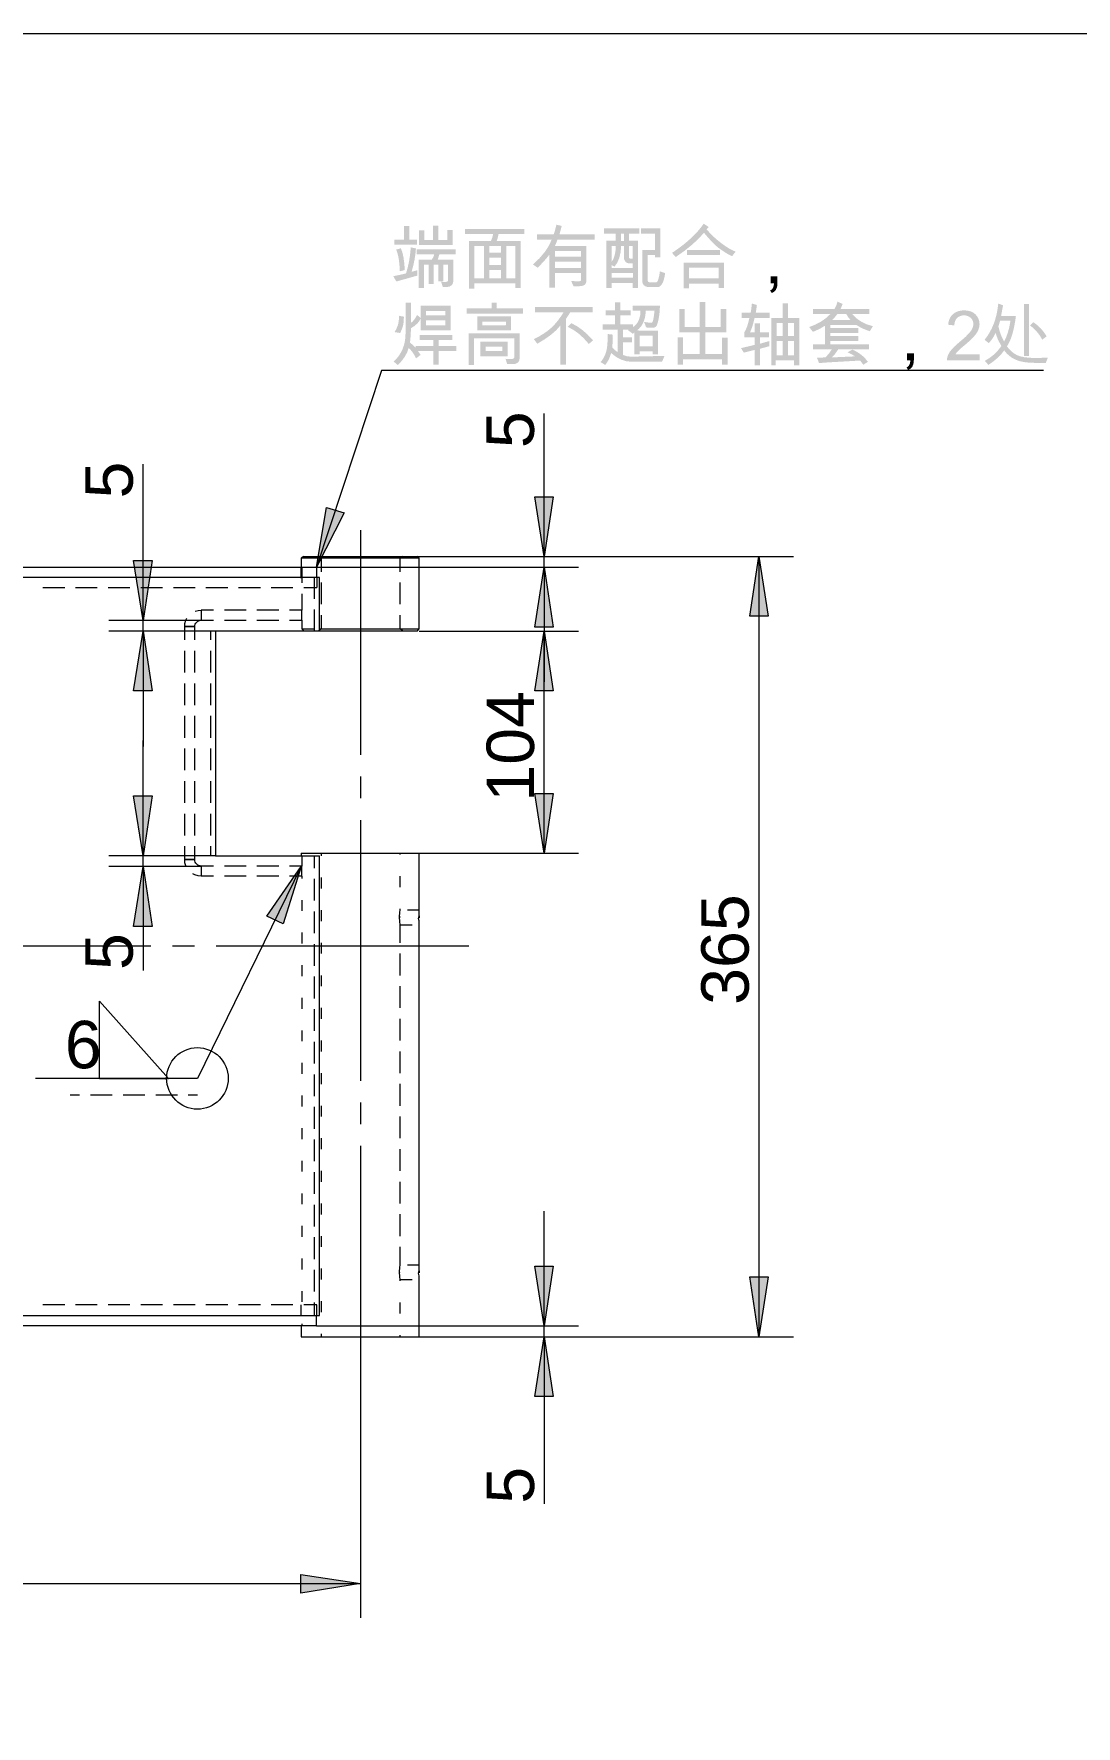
# Model space of a CAD drawing. Header units: millimetres. Extents: x 3 to 591, y 5 to 205.
# Drawn here: x 83.7 to 144.6, y 105.9 to 204.8 of the extents above; entities that cross this region are included whole.
import ezdxf

# ---------------------------------------------------------------- set-up
doc = ezdxf.new("R2010")
doc.units = ezdxf.units.MM

msp = doc.modelspace()

# ---------------------------------------------------------------- hatches: boundary and pattern name
at = {"true_color": 0x0000ff}
h = msp.add_hatch(color=5, dxfattribs=at)
h.paths.add_polyline_path([(108.18017, 192.474771), (106.216741, 192.474771), (106.216741, 193.340179), (106.523768, 193.340179), (106.523768, 192.771876), (107.040808, 192.771876), (107.040808, 193.607518), (107.347835, 193.607518), (107.347835, 192.771876), (107.870938, 192.771876), (107.870938, 193.352305), (108.18017, 193.352305)])
h.paths.add_polyline_path([(106.105947, 192.504536), (104.780274, 192.504536), (104.780274, 192.799436), (105.338655, 192.799436), (105.338655, 193.583816), (105.647887, 193.583816), (105.647887, 192.799436), (106.105947, 192.799436)])
h.paths.add_polyline_path([(106.123586, 190.689936), (104.897132, 190.344875), (104.718538, 190.654107), (104.960289, 190.702984), (105.164678, 190.747055), (105.331756, 190.786269), (105.461576, 190.820574), (105.556867, 191.147057), (105.635209, 191.508835), (105.696601, 191.905856), (105.741042, 192.338069), (106.042557, 192.280743), (106.009174, 191.941435), (105.955327, 191.599854), (105.881016, 191.255999), (105.786242, 190.90987), (105.808566, 190.915667), (105.872231, 190.93309), (105.977238, 190.962193), (106.123586, 191.003026)])
h.paths.add_polyline_path([(105.388264, 191.014601), (105.101081, 190.94129), (105.075751, 191.341791), (105.031973, 191.687566), (104.969694, 191.978668), (104.888863, 192.215148), (105.160613, 192.284601), (105.246103, 192.051437), (105.312472, 191.762049), (105.359825, 191.416437)])
h.paths.add_polyline_path([(108.365929, 191.931824), (107.405161, 191.931824), (107.37549, 191.817309), (107.350109, 191.727598), (107.328964, 191.662693), (107.312006, 191.622592), (108.229228, 191.622592), (108.229228, 190.434172), (108.221993, 190.33174), (108.200289, 190.244347), (108.164116, 190.17194), (108.113473, 190.114467), (107.982973, 190.04088), (107.823534, 190.020209), (107.611316, 190.030131), (107.510443, 190.333299), (107.590757, 190.324618), (107.649832, 190.318416), (107.687719, 190.314696), (107.704471, 190.313456), (107.802863, 190.319726), (107.869836, 190.338811), (107.907801, 190.382978), (107.920547, 190.463937), (107.920547, 191.327692), (107.64494, 191.327692), (107.64494, 190.36086), (107.351693, 190.36086), (107.351693, 191.327692), (107.068369, 191.327692), (107.068369, 190.200456), (106.775673, 190.200456), (106.775673, 191.327692), (106.503924, 191.327692), (106.503924, 189.956819), (106.196897, 189.956819), (106.196897, 191.622592), (106.967496, 191.622592), (107.055966, 191.772247), (107.108056, 191.931824), (106.089962, 191.931824), (106.089962, 192.228929), (108.365929, 192.228929)])
h = msp.add_hatch(color=5, dxfattribs=at)
h.paths.add_polyline_path([(112.366215, 193.124653), (110.870768, 193.124653), (110.842544, 192.989054), (110.814062, 192.874126), (110.785269, 192.779868), (110.756115, 192.706281), (112.156202, 192.706281), (112.156202, 189.960678), (111.847522, 189.960678), (111.847522, 190.232427), (109.454145, 190.232427), (109.454145, 189.927054), (109.144913, 189.927054), (109.144913, 192.706281), (110.415464, 192.706281), (110.495391, 192.890249), (110.553819, 193.124653), (108.897417, 193.124653), (108.897417, 193.421758), (112.366215, 193.421758)])
h.paths.add_polyline_path([(111.847522, 190.531186), (111.847522, 192.411381), (111.312843, 192.411381), (111.312843, 190.523469)])
h.paths.add_polyline_path([(111.003611, 192.028837), (111.003611, 192.411381), (110.322309, 192.411381), (110.322309, 192.028837)])
h.paths.add_polyline_path([(110.015282, 190.527327), (110.015282, 192.411381), (109.454145, 192.411381), (109.454145, 190.527327)])
h.paths.add_polyline_path([(111.003611, 191.315565), (111.003611, 191.733937), (110.322309, 191.733937), (110.322309, 191.315565)])
h.paths.add_polyline_path([(111.003611, 190.527327), (111.003611, 191.01846), (110.322309, 191.01846), (110.322309, 190.527327)])
h = msp.add_hatch(color=5, dxfattribs=at)
h.paths.add_polyline_path([(116.489422, 192.795578), (114.306609, 192.795578), (114.263313, 192.669393), (114.224409, 192.56455), (114.18995, 192.481101), (114.159986, 192.419098), (115.998289, 192.419098), (115.998289, 190.344875), (115.962942, 190.224693), (115.88088, 190.13872), (115.752103, 190.087061), (115.576609, 190.069818), (115.247534, 190.069818), (115.106974, 190.382909), (115.300933, 190.363341), (115.511015, 190.357002), (115.588831, 190.361558), (115.644478, 190.375261), (115.677904, 190.398162), (115.689057, 190.430313), (115.689057, 190.8327), (114.163845, 190.8327), (114.163845, 189.976663), (113.840281, 189.976663), (113.840281, 191.924107), (113.757392, 191.807206), (113.616212, 191.639197), (113.416741, 191.420029), (113.158979, 191.149649), (112.874001, 191.335409), (113.258982, 191.706032), (113.57053, 192.072935), (113.808595, 192.436117), (113.973124, 192.795578), (113.121497, 192.795578), (113.121497, 193.092683), (114.088879, 193.092683), (114.118533, 193.175891), (114.154543, 193.299044), (114.196857, 193.462195), (114.245425, 193.665396), (114.557964, 193.595942), (114.535321, 193.504286), (114.505391, 193.389788), (114.468124, 193.252553), (114.423467, 193.092683), (116.489422, 193.092683)])
h.paths.add_polyline_path([(115.689057, 191.793469), (115.689057, 192.121993), (114.163845, 192.121993), (114.163845, 191.793469)])
h.paths.add_polyline_path([(115.689057, 191.129805), (115.689057, 191.498017), (114.163845, 191.498017), (114.163845, 191.129805)])
h = msp.add_hatch(color=5, dxfattribs=at)
h.paths.add_polyline_path([(120.598848, 190.836559), (120.564234, 190.616822), (120.521609, 190.435481), (120.471027, 190.292484), (120.412538, 190.187778), (120.351465, 190.112856), (120.293131, 190.059276), (120.237587, 190.027091), (120.184886, 190.01635), (119.592329, 190.01635), (119.449168, 190.059776), (119.347038, 190.132243), (119.285836, 190.233857), (119.265459, 190.364719), (119.265459, 192.191446), (120.01456, 192.191446), (120.01456, 193.148356), (119.180571, 193.148356), (119.180571, 193.445461), (120.323241, 193.445461), (120.323241, 191.75764), (120.01456, 191.75764), (120.01456, 191.895995), (119.584612, 191.895995), (119.584612, 190.394484), (119.594233, 190.351886), (119.623128, 190.321586), (119.671351, 190.303482), (119.738952, 190.29747), (120.075745, 190.29747), (120.108972, 190.30747), (120.140435, 190.337468), (120.170129, 190.387465), (120.198046, 190.457461), (120.22418, 190.547455), (120.248525, 190.657448), (120.271074, 190.78744), (120.291821, 190.937431)])
h.paths.add_polyline_path([(119.095133, 193.148356), (118.493206, 193.148356), (118.493206, 192.729983), (119.021821, 192.729983), (119.021821, 189.968946), (118.701014, 189.968946), (118.701014, 190.263846), (117.47456, 190.263846), (117.47456, 189.968946), (117.167533, 189.968946), (117.167533, 192.729983), (117.718197, 192.729983), (117.718197, 193.148356), (117.02091, 193.148356), (117.02091, 193.445461), (119.095133, 193.445461)])
h.paths.add_polyline_path([(118.190038, 192.718408), (118.190038, 193.148356), (118.026878, 193.148356), (118.026878, 192.718408)])
h.paths.add_polyline_path([(118.701014, 191.67606), (118.701014, 192.422956), (118.481079, 192.422956), (118.481079, 191.737796), (118.502267, 191.708538), (118.545985, 191.688531), (118.612234, 191.677722)])
h.paths.add_polyline_path([(118.701014, 191.137522), (118.701014, 191.404862), (118.461235, 191.404862), (118.336868, 191.451164), (118.253427, 191.538807), (118.205816, 191.639266), (118.190038, 191.725669), (118.190038, 192.422956), (118.030736, 192.422956), (117.997655, 192.052841), (117.922354, 191.727116), (117.804781, 191.445729), (117.644886, 191.208629), (117.47456, 191.307848), (117.47456, 191.137522)])
h.paths.add_polyline_path([(117.718197, 192.422956), (117.47015, 192.422956), (117.47015, 191.478173), (117.57619, 191.665638), (117.652878, 191.885659), (117.700214, 192.138133)])
h.paths.add_polyline_path([(118.713141, 190.560951), (118.713141, 190.840417), (117.47456, 190.840417), (117.47456, 190.560951)])
h = msp.add_hatch(color=5, dxfattribs=at)
h.paths.add_polyline_path([(124.718748, 192.094432), (124.513696, 191.822683), (124.418215, 191.865385), (124.30382, 191.92576), (124.170616, 192.003912), (124.018704, 192.099944), (123.727732, 192.303067), (123.501664, 192.492961), (123.389208, 192.605529), (123.246107, 192.759749), (123.072311, 192.955723), (122.867767, 193.193555), (122.555314, 192.847745), (122.176819, 192.495786), (121.732177, 192.137728), (121.221287, 191.773625), (121.001352, 192.017262), (121.303737, 192.224095), (121.585812, 192.432827), (121.847579, 192.643445), (122.089038, 192.855936), (122.310187, 193.070288), (122.511027, 193.286487), (122.691559, 193.50452), (122.851782, 193.724376), (123.151092, 193.522631), (123.026517, 193.395851), (123.209124, 193.185201), (123.412919, 192.979822), (123.637797, 192.77961), (123.883657, 192.584462), (124.128086, 192.409297), (124.348745, 192.269167), (124.545632, 192.164178)])
h.paths.add_polyline_path([(123.81255, 191.886073), (121.876682, 191.886073), (121.876682, 192.195304), (123.81255, 192.195304)])
h.paths.add_polyline_path([(124.04847, 189.964536), (123.727663, 189.964536), (123.727663, 190.216442), (122.003461, 190.216442), (122.003461, 189.943039), (121.682654, 189.943039), (121.682654, 191.448408), (124.04847, 191.448408)])
h.paths.add_polyline_path([(123.727663, 190.523469), (123.727663, 191.153508), (122.003461, 191.153508), (122.003461, 190.523469)])
h = msp.add_hatch(color=7)
h.paths.add_polyline_path([(40.922222, 190.041389), (44.414722, 190.605833), (44.414722, 189.512222)])
h.paths.add_polyline_path([(66.533889, 190.041389), (63.041389, 189.512222), (63.041389, 190.605833)])
h.paths.add_polyline_path([(40.922222, 114.229444), (44.414722, 114.758611), (44.414722, 113.665)])
h.paths.add_polyline_path([(102.799444, 114.229444), (99.306944, 113.665), (99.306944, 114.758611)])
h.paths.add_polyline_path([(171.732222, 114.229444), (175.224722, 114.758611), (175.224722, 113.665)])
h.paths.add_polyline_path([(232.339444, 114.229444), (228.846944, 113.665), (228.846944, 114.758611)])
h = msp.add_hatch(color=5, dxfattribs=at)
h.dxf.hatch_style = 2
h.paths.add_polyline_path([(127.165158, 190.240144), (127.140904, 190.018486), (127.068695, 189.855947), (126.961621, 189.742672), (126.832224, 189.667431), (126.73521, 189.818464), (126.832344, 189.880476), (126.90209, 189.971426), (126.944344, 190.091316), (126.959003, 190.240144), (126.758912, 190.240144), (126.758912, 190.64639), (127.165158, 190.64639)])
h = msp.add_hatch(color=5, dxfattribs=at)
h.paths.add_polyline_path([(104.983121, 185.456471), (104.741138, 185.666484), (104.903167, 185.830735), (105.043634, 186.006807), (105.162527, 186.194688), (105.259831, 186.394363), (105.335535, 186.605821), (105.389625, 186.829048), (105.422089, 187.064032), (105.432913, 187.310759), (105.432913, 189.115438), (105.75813, 189.115438), (105.75813, 187.930876), (105.858391, 188.018528), (105.949195, 188.125248), (106.030594, 188.251089), (106.102639, 188.396102), (106.323126, 188.205933), (106.323126, 188.929127), (108.078195, 188.929127), (108.078195, 187.488801), (106.323126, 187.488801), (106.323126, 188.189947), (106.238514, 188.035547), (106.118625, 187.887399), (105.955741, 187.745556), (105.749862, 187.610069), (105.732154, 187.166892), (105.690882, 186.770017), (105.808911, 186.676896), (105.901722, 186.59597), (105.969314, 186.527241), (106.011689, 186.470707), (106.021611, 186.575989), (107.053486, 186.575989), (107.053486, 186.924357), (106.261941, 186.924357), (106.261941, 187.215399), (108.166941, 187.215399), (108.166941, 186.924357), (107.377049, 186.924357), (107.377049, 186.575989), (108.392939, 186.575989), (108.392939, 186.278884), (107.377049, 186.278884), (107.377049, 185.480173), (107.053486, 185.480173), (107.053486, 186.278884), (106.161068, 186.278884), (106.180499, 186.249394), (106.222253, 186.190138), (106.31155, 186.056744), (106.045313, 185.844526), (105.952606, 186.033541), (105.849769, 186.198682), (105.736805, 186.339845), (105.613712, 186.456926), (105.526266, 186.204022), (105.392054, 185.952978), (105.211023, 185.703794)])
h.paths.add_polyline_path([(107.766758, 188.628163), (106.626845, 188.628163), (106.626845, 188.3724), (107.766758, 188.3724)])
h.paths.add_polyline_path([(107.766758, 188.077499), (106.626845, 188.077499), (106.626845, 187.784253), (107.766758, 187.784253)])
h.paths.add_polyline_path([(105.040999, 188.34098), (105.334245, 188.291371), (105.331868, 188.04124), (105.294971, 187.798447), (105.223554, 187.562888), (105.117618, 187.334461), (104.794054, 187.385724), (104.905469, 187.591603), (104.985051, 187.795002), (105.0328, 187.995919), (105.048716, 188.194357)])
h = msp.add_hatch(color=5, dxfattribs=at)
h.paths.add_polyline_path([(112.289428, 188.473272), (109.005839, 188.473272), (109.005839, 188.770377), (110.45774, 188.770377), (110.45774, 189.099452), (110.764767, 189.099452), (110.764767, 188.770377), (112.289428, 188.770377)])
h.paths.add_polyline_path([(111.603717, 187.481084), (109.618239, 187.481084), (109.618239, 188.299088), (111.603717, 188.299088)])
h.paths.add_polyline_path([(111.29228, 187.775985), (111.29669, 188.004188), (109.925266, 188.004188), (109.925266, 187.775985)])
h.paths.add_polyline_path([(112.100361, 185.874292), (112.074334, 185.715852), (111.99632, 185.602681), (111.866422, 185.534778), (111.684745, 185.512143), (111.36945, 185.512143), (111.280704, 185.825234), (111.588282, 185.809248), (111.677674, 185.813891), (111.741589, 185.841839), (111.779976, 185.893042), (111.792783, 185.967447), (111.792783, 187.021371), (109.433031, 187.021371), (109.433031, 185.468597), (109.122145, 185.468597), (109.122145, 187.318476), (112.100361, 187.318476)])
h.paths.add_polyline_path([(111.400869, 185.979574), (109.803999, 185.979574), (109.803999, 186.831202), (111.400869, 186.831202)])
h.paths.add_polyline_path([(111.091638, 186.274474), (111.095496, 186.534097), (110.110474, 186.534097), (110.110474, 186.274474)])
h = msp.add_hatch(color=5, dxfattribs=at)
h.paths.add_polyline_path([(120.561964, 185.979574), (120.416444, 185.650498), (118.661374, 185.650498), (118.337793, 185.682435), (118.026925, 185.778243), (117.728873, 185.937923), (117.44374, 186.161475), (117.382985, 185.965707), (117.304971, 185.784306), (117.2098, 185.617167), (117.097576, 185.464188), (116.827481, 185.635064), (116.92341, 185.750182), (117.007866, 185.882147), (117.080954, 186.030854), (117.142776, 186.196202), (117.19093, 186.393795), (117.223736, 186.639241), (117.241142, 186.932436), (117.243097, 187.273276), (117.536344, 187.241306), (117.544612, 187.031293), (117.534759, 186.779112), (117.505476, 186.490551), (117.67401, 186.32932), (117.821873, 186.219353), (117.821873, 187.536757), (116.959221, 187.536757), (116.959221, 187.833862), (117.674699, 187.833862), (117.674699, 188.360824), (117.121279, 188.360824), (117.121279, 188.657929), (117.674699, 188.657929), (117.674699, 189.119296), (117.980072, 189.119296), (117.980072, 188.657929), (118.577038, 188.657929), (118.577038, 188.360824), (117.980072, 188.360824), (117.980072, 187.833862), (118.718149, 187.833862), (118.718149, 187.675112), (118.824491, 187.754582), (118.916931, 187.84909), (118.995419, 187.958583), (119.059903, 188.083011), (119.140931, 188.353727), (119.154161, 188.639739), (118.694447, 188.639739), (118.694447, 188.936844), (120.296279, 188.936844), (120.286348, 188.701613), (120.268925, 188.485399), (120.243956, 188.288201), (120.211391, 188.110021), (120.174822, 187.957886), (120.137942, 187.83965), (120.100856, 187.755314), (120.063666, 187.704878), (119.958177, 187.654304), (119.791917, 187.63763), (119.66748, 187.643004), (119.492607, 187.659127), (119.368032, 187.984344), (119.614012, 187.944174), (119.788058, 187.930876), (119.836358, 187.94755), (119.871843, 187.998124), (119.901608, 188.096585), (119.934681, 188.258298), (119.980983, 188.639739), (119.468904, 188.639739), (119.454226, 188.443111), (119.425066, 188.261269), (119.38141, 188.09422), (119.323246, 187.941969), (119.250561, 187.804524), (119.163342, 187.68189), (119.061576, 187.574075), (118.94525, 187.481084), (120.177767, 187.471163), (120.177767, 186.088715), (119.872394, 186.088715), (119.872394, 186.266757), (119.110615, 186.266757), (119.110615, 186.080446), (118.803036, 186.080446), (118.803036, 187.358163), (118.706574, 187.29312), (118.424903, 187.500928), (118.488292, 187.536757), (118.129451, 187.536757), (118.129451, 187.078697), (118.657516, 187.078697), (118.657516, 186.781592), (118.129451, 186.781592), (118.129451, 186.052886), (118.377912, 185.972546), (118.643735, 185.94595), (118.700795, 185.94719), (118.811649, 185.950911), (118.976351, 185.957112), (119.19495, 185.965794), (119.464279, 185.97407), (119.781926, 185.979092), (120.147838, 185.980909)])
h.paths.add_polyline_path([(119.872394, 186.563862), (119.872394, 187.175711), (119.110615, 187.175711), (119.110615, 186.563862)])
h = msp.add_hatch(color=5, dxfattribs=at)
h.dxf.hatch_style = 2
h.paths.add_polyline_path([(124.245685, 185.476314), (123.926531, 185.476314), (123.926531, 185.80098), (121.643397, 185.80098), (121.643397, 185.476314), (121.324244, 185.476314), (121.324244, 187.078697), (121.643397, 187.078697), (121.643397, 186.108007), (122.622356, 186.108007), (122.622356, 187.381866), (121.420706, 187.381866), (121.420706, 188.742816), (121.73986, 188.742816), (121.73986, 187.678971), (122.622356, 187.678971), (122.622356, 189.13914), (122.956943, 189.13914), (122.956943, 187.678971), (123.853771, 187.678971), (123.853771, 188.742816), (124.172924, 188.742816), (124.172924, 187.381866), (122.956943, 187.381866), (122.956943, 186.108007), (123.926531, 186.108007), (123.926531, 187.067122), (124.245685, 187.067122)])
h = msp.add_hatch(color=5, dxfattribs=at)
h.paths.add_polyline_path([(128.434869, 185.438832), (128.130047, 185.438832), (128.130047, 185.739795), (127.064548, 185.739795), (127.064548, 185.438832), (126.806028, 185.438832), (126.806028, 188.218059), (127.467486, 188.218059), (127.467486, 189.069687), (127.77286, 189.069687), (127.77286, 188.218059), (128.434869, 188.218059)])
h.paths.add_polyline_path([(128.130047, 187.164136), (128.130047, 187.922608), (127.77286, 187.922608), (127.77286, 187.164136)])
h.paths.add_polyline_path([(127.467486, 187.164136), (127.467486, 187.922608), (127.113055, 187.922608), (127.113055, 187.164136)])
h.paths.add_polyline_path([(128.130047, 186.0369), (128.130047, 186.867031), (127.77286, 186.867031), (127.77286, 186.0369)])
h.paths.add_polyline_path([(127.467486, 186.0369), (127.467486, 186.867031), (127.113055, 186.867031), (127.113055, 186.0369)])
h.paths.add_polyline_path([(126.709565, 188.218059), (125.828723, 188.218059), (125.760407, 187.940453), (125.692711, 187.707909), (125.625635, 187.520427), (125.559179, 187.378007), (125.836992, 187.378007), (125.836992, 187.898906), (126.144019, 187.898906), (126.144019, 187.378007), (126.664366, 187.378007), (126.664366, 187.083107), (126.144019, 187.083107), (126.144019, 186.708281), (126.685863, 186.863172), (126.685863, 186.560004), (126.144019, 186.41338), (126.144019, 185.438832), (125.836992, 185.438832), (125.836992, 186.343927), (125.197031, 186.185729), (125.031666, 186.449209), (125.218967, 186.493806), (125.381516, 186.532512), (125.519311, 186.565326), (125.632353, 186.59225), (125.720642, 186.613282), (125.784178, 186.628423), (125.822962, 186.637673), (125.836992, 186.641032), (125.836992, 187.083107), (125.224592, 187.083107), (125.224592, 187.378007), (125.308307, 187.520427), (125.386649, 187.707909), (125.459616, 187.940453), (125.527209, 188.218059), (125.066944, 188.218059), (125.066944, 188.515164), (125.592803, 188.515164), (125.612966, 188.606201), (125.632146, 188.727107), (125.650397, 188.877778), (125.667769, 189.058111), (125.959361, 188.972673), (125.953462, 188.908396), (125.940689, 188.810685), (125.920992, 188.67959), (125.894318, 188.515164), (126.709565, 188.515164)])
h = msp.add_hatch(color=5, dxfattribs=at)
h.paths.add_polyline_path([(132.738707, 187.72858), (132.55405, 187.435334), (132.147666, 187.589054), (131.771875, 187.800238), (130.247214, 187.800238), (130.247214, 187.633771), (131.880465, 187.633771), (131.880465, 187.33832), (130.247214, 187.33832), (130.247214, 187.164136), (131.880465, 187.164136), (131.880465, 186.867031), (130.247214, 186.867031), (130.247214, 186.673003), (132.518221, 186.673003), (132.518221, 186.377551), (130.710235, 186.377551), (130.610189, 186.224693), (130.515104, 186.095191), (130.424981, 185.989048), (130.339818, 185.906262), (131.702973, 185.967447), (131.628981, 186.013439), (131.531063, 186.068733), (131.40927, 186.133329), (131.263655, 186.207226), (131.545326, 186.36763), (131.839993, 186.210947), (132.088204, 186.038554), (132.290009, 185.850452), (132.44546, 185.64664), (132.179774, 185.476314), (132.106403, 185.577307), (132.050032, 185.652152), (132.010715, 185.700952), (131.988503, 185.72381), (130.730078, 185.650498), (130.365045, 185.630224), (130.053806, 185.610673), (129.796414, 185.591742), (129.592921, 185.573328), (129.471103, 185.890277), (129.967196, 185.906262), (130.172731, 186.135706), (130.339818, 186.377551), (129.234631, 186.377551), (129.234631, 186.673003), (129.940187, 186.673003), (129.940187, 187.756141), (129.614901, 187.56797), (129.234631, 187.400056), (129.015799, 187.682829), (129.386724, 187.831054), (129.715635, 188.006255), (130.002483, 188.208534), (130.247214, 188.437994), (129.234631, 188.437994), (129.234631, 188.732894), (130.493607, 188.732894), (130.601507, 188.94277), (130.670547, 189.165047), (130.972062, 189.033858), (130.9013, 188.857745), (130.847487, 188.732894), (132.534206, 188.732894), (132.534206, 188.437994), (131.525482, 188.437994), (131.765975, 188.201109), (132.048379, 188.003912), (132.37264, 187.846402)])
h.paths.add_polyline_path([(131.42461, 188.097343), (131.300517, 188.254439), (131.190894, 188.437994), (130.65842, 188.437994), (130.511935, 188.254439), (130.362969, 188.097343)])
h = msp.add_hatch(color=5, dxfattribs=at)
h.paths.add_polyline_path([(142.965786, 185.898545), (142.843416, 185.589314), (142.17369, 185.589314), (141.8506, 185.600682), (141.560945, 185.634789), (141.304673, 185.691633), (141.081732, 185.771215), (140.88506, 185.873525), (140.707664, 185.998522), (140.549594, 186.146153), (140.410903, 186.316367), (140.241086, 186.097551), (140.030909, 185.883387), (139.780322, 185.67377), (139.489271, 185.468597), (139.278707, 185.707825), (139.548871, 185.869469), (139.800432, 186.066666), (140.03339, 186.299417), (140.247744, 186.567721), (140.047997, 186.942271), (139.903234, 187.33832), (139.831731, 187.190112), (139.746275, 187.040663), (139.638702, 186.889975), (139.509115, 186.738046), (139.26658, 186.936484), (139.427709, 187.154481), (139.571273, 187.385965), (139.697281, 187.630937), (139.805738, 187.889397), (139.896651, 188.161344), (139.970026, 188.446779), (140.02587, 188.745701), (140.064189, 189.058111), (140.344206, 188.952829), (140.229553, 188.332712), (141.09441, 188.332712), (141.055161, 188.043531), (141.008515, 187.773366), (140.954467, 187.522219), (140.89301, 187.290088), (140.824137, 187.076975), (140.747842, 186.882878), (140.664119, 186.707798), (140.572961, 186.551735), (140.699869, 186.392159), (140.839129, 186.254079), (140.990687, 186.137497), (141.154493, 186.042413), (141.350458, 185.968705), (141.598565, 185.916184), (141.898866, 185.884748), (142.251411, 185.874292), (142.392488, 185.875756), (142.558576, 185.880217), (142.749675, 185.887779)])
h.paths.add_polyline_path([(140.775808, 188.055451), (140.171125, 188.055451), (140.130826, 187.914073), (140.100914, 187.81078), (140.08144, 187.745625), (140.072457, 187.718658), (140.131799, 187.478578), (140.207367, 187.251986), (140.299265, 187.038932), (140.407596, 186.83947), (140.531637, 187.100935), (140.634283, 187.390823), (140.715639, 187.709029)])
h.paths.add_polyline_path([(141.868316, 185.983433), (141.561841, 185.983433), (141.561841, 189.022282), (141.868316, 189.022282)])
h.paths.add_polyline_path([(142.889167, 187.140433), (142.638915, 186.944201), (142.48132, 187.19999), (142.309564, 187.423276), (142.123753, 187.614005), (141.923989, 187.772126), (142.110851, 187.966154), (142.338116, 187.79923), (142.543624, 187.606004), (142.727325, 187.386422)])
h = msp.add_hatch(color=5, dxfattribs=at)
h.paths.add_polyline_path([(116.362858, 188.550993), (115.060887, 188.550993), (114.953814, 188.381426), (114.802919, 188.158528), (114.802919, 185.476314), (114.471638, 185.476314), (114.471638, 187.764409), (114.241575, 187.500635), (113.941645, 187.236758), (113.571848, 186.972674), (113.132185, 186.708281), (112.929338, 186.973966), (113.223394, 187.126929), (113.488821, 187.286505), (113.725723, 187.452697), (113.934203, 187.625503), (114.125811, 187.815457), (114.312819, 188.033058), (114.495177, 188.278254), (114.672832, 188.550993), (112.990523, 188.550993), (112.990523, 188.859674), (116.362858, 188.859674)])
h.paths.add_polyline_path([(116.388214, 186.904513), (116.142372, 186.692847), (115.845241, 187.024084), (115.540927, 187.300906), (115.229482, 187.523261), (114.910957, 187.691097), (115.12538, 187.907174), (115.448039, 187.733532), (115.766098, 187.508576), (116.079507, 187.232254)])
h = msp.add_hatch(color=5, dxfattribs=at)
h.dxf.hatch_style = 2
h.paths.add_polyline_path([(138.978912, 185.739795), (137.066195, 185.739795), (137.07684, 185.862983), (137.108776, 185.986946), (137.162003, 186.111633), (137.236521, 186.236992), (137.340192, 186.370627), (137.480916, 186.520178), (137.658743, 186.685646), (137.873725, 186.867031), (138.143752, 187.1024), (138.3836, 187.349344), (138.481991, 187.47565), (138.552271, 187.602421), (138.594439, 187.729708), (138.608495, 187.857564), (138.598789, 187.962692), (138.569704, 188.058207), (138.521291, 188.144214), (138.453604, 188.220815), (138.371223, 188.283757), (138.278662, 188.328716), (138.175869, 188.355691), (138.062792, 188.364683), (137.948493, 188.355398), (137.843753, 188.327613), (137.748625, 188.281432), (137.663161, 188.216957), (137.592158, 188.13387), (137.541205, 188.032644), (137.510302, 187.913332), (137.49945, 187.775985), (137.135097, 187.817877), (137.165569, 188.009708), (137.223843, 188.177614), (137.309815, 188.321645), (137.423383, 188.441853), (137.559378, 188.536309), (137.712633, 188.603841), (137.883044, 188.644398), (138.070509, 188.657929), (138.271324, 188.643063), (138.448781, 188.598536), (138.60288, 188.524449), (138.733621, 188.420906), (138.837482, 188.296478), (138.911733, 188.159699), (138.956321, 188.010621), (138.971195, 187.849296), (138.958689, 187.70915), (138.921172, 187.568176), (138.858644, 187.426376), (138.771104, 187.283749), (138.646254, 187.128617), (138.471794, 186.949299), (138.247725, 186.745798), (137.974047, 186.518111), (137.830903, 186.396689), (137.714011, 186.283845), (137.62337, 186.179682), (137.558982, 186.084305), (138.978912, 186.084305)])
h = msp.add_hatch(color=5, dxfattribs=at)
h.dxf.hatch_style = 2
h.paths.add_polyline_path([(135.132032, 185.739795), (135.108054, 185.518138), (135.036121, 185.355598), (134.929392, 185.242324), (134.800752, 185.167083), (134.704289, 185.318116), (134.801019, 185.380127), (134.870412, 185.471078), (134.912416, 185.590967), (134.92698, 185.739795), (134.727991, 185.739795), (134.727991, 186.146041), (135.132032, 186.146041)])
h = msp.add_hatch(color=7)
h.paths.add_polyline_path([(17.709444, 178.717222), (18.238611, 175.224722), (17.145, 175.224722)])
h.paths.add_polyline_path([(17.709444, 124.213056), (17.145, 127.705556), (18.238611, 127.705556)])
h.paths.add_polyline_path([(126.082778, 174.272222), (126.611944, 170.779722), (125.553611, 170.779722)])
h.paths.add_polyline_path([(126.082778, 128.658056), (125.553611, 132.150556), (126.611944, 132.150556)])
h = msp.add_hatch(color=5, dxfattribs=at)
h.dxf.hatch_style = 2
h.paths.add_polyline_path([(100.224167, 173.637222), (100.823889, 177.129722), (101.846944, 176.812222)])
h = msp.add_hatch(color=7)
h.paths.add_polyline_path([(113.523889, 173.637222), (114.053056, 170.144722), (112.994722, 170.144722)])
h.paths.add_polyline_path([(113.523889, 174.272222), (112.994722, 177.764722), (114.053056, 177.764722)])
h = msp.add_hatch(color=5, dxfattribs=at)
h.paths.add_polyline_path([(65.934167, 173.848889), (68.156667, 176.565278), (68.8975, 175.753889)])
h.paths.add_polyline_path([(50.905833, 139.911667), (47.730833, 141.499167), (48.365833, 142.381111)])
h.paths.add_polyline_path([(99.342222, 156.139444), (98.283889, 152.788056), (97.331389, 153.246667)])
h.paths.add_polyline_path([(96.802222, 62.759167), (98.036944, 66.075278), (98.989444, 65.546111)])
h = msp.add_hatch(color=7)
h.paths.add_polyline_path([(90.099444, 169.897778), (90.628611, 166.405278), (89.535, 166.405278)])
h.paths.add_polyline_path([(90.099444, 170.532778), (89.535, 174.025278), (90.628611, 174.025278)])
h = msp.add_hatch(color=7)
h.paths.add_polyline_path([(79.798333, 151.4475), (80.3275, 147.955), (79.269167, 147.955)])
h.paths.add_polyline_path([(79.798333, 158.714722), (79.269167, 162.207222), (80.3275, 162.207222)])
h.paths.add_polyline_path([(113.523889, 156.915556), (112.994722, 160.408056), (114.053056, 160.408056)])
h.paths.add_polyline_path([(113.523889, 169.897778), (114.053056, 166.405278), (112.994722, 166.405278)])
h = msp.add_hatch(color=7)
h.paths.add_polyline_path([(90.099444, 156.139444), (90.628611, 152.646944), (89.535, 152.646944)])
h.paths.add_polyline_path([(90.099444, 156.774444), (89.535, 160.266944), (90.628611, 160.266944)])
h = msp.add_hatch(color=7)
h.paths.add_polyline_path([(113.523889, 128.658056), (114.053056, 125.165556), (112.994722, 125.165556)])
h.paths.add_polyline_path([(113.523889, 129.293056), (112.994722, 132.785556), (114.053056, 132.785556)])

# ---------------------------------------------------------------- linework, layer by layer
at = {"color": 9, "lineweight": 0, "true_color": 0xc0c0c0}
msp.add_lwpolyline([(291.994167, 204.822778), (4.974167, 204.822778)], dxfattribs=at)
at = {"color": 5, "lineweight": 0, "true_color": 0x0000ff}
for points in [[(104.034167, 185.137778), (100.224167, 173.637222)], [(142.698611, 185.137778), (104.034167, 185.137778)], [(99.342222, 156.139444), (93.274444, 143.756944)], [(87.559444, 143.756944), (87.559444, 148.2725)], [(87.559444, 148.2725), (91.581111, 143.756944)], [(93.274444, 143.756944), (83.82, 143.756944)], [(87.559444, 143.756944), (91.581111, 143.756944)]]:
    msp.add_lwpolyline(points, dxfattribs=at)
at = {"color": 7, "lineweight": 0}
for points in [[(113.523889, 174.272222), (113.523889, 182.633056)], [(90.099444, 170.532778), (90.099444, 179.669722)], [(102.80964, 175.813614), (102.80964, 162.671584)], [(99.483333, 174.272222), (99.342222, 174.166389)], [(99.342222, 174.166389), (99.342222, 173.637222)], [(105.868611, 174.166389), (105.656944, 174.166389), (105.41, 174.166389), (105.163056, 174.166389), (104.845556, 174.166389), (104.528056, 174.166389), (104.175278, 174.166389), (103.8225, 174.166389), (103.434444, 174.166389), (103.046389, 174.166389), (102.658333, 174.166389), (102.270278, 174.166389), (101.882222, 174.166389), (101.494167, 174.166389), (101.141389, 174.166389), (100.823889, 174.166389), (100.506389, 174.166389), (100.224167, 174.166389), (99.977222, 174.166389), (99.765556, 174.166389), (99.624444, 174.166389), (99.483333, 174.166389), (99.412778, 174.166389), (99.342222, 174.166389)], [(99.483333, 174.272222), (99.553889, 174.272222), (99.659722, 174.272222), (99.836111, 174.272222), (100.0125, 174.272222), (100.259444, 174.272222), (100.506389, 174.272222), (100.788611, 174.272222), (101.106111, 174.272222), (101.458889, 174.272222), (101.811667, 174.272222), (102.199722, 174.272222), (102.587778, 174.272222), (102.975833, 174.272222), (103.363889, 174.272222), (103.716667, 174.272222), (104.104722, 174.272222), (104.422222, 174.272222), (104.739722, 174.272222), (105.057222, 174.272222), (105.304167, 174.272222), (105.551111, 174.272222), (105.7275, 174.272222)], [(100.372157, 174.294624), (100.49704, 174.16974)], [(100.497146, 174.169634), (100.497146, 173.377296)], [(105.122133, 174.169634), (105.247017, 174.294518)], [(105.122133, 173.376978), (105.122133, 174.16967)], [(105.233611, 174.272222), (115.534722, 174.272222)], [(105.233611, 174.272222), (128.093611, 174.272222)], [(105.7275, 174.272222), (105.903889, 174.272222), (106.009722, 174.272222), (106.080278, 174.272222), (106.115556, 174.272222)], [(106.221389, 174.166389), (106.186111, 174.166389), (106.115556, 174.166389), (106.009722, 174.166389), (105.868611, 174.166389)], [(106.221389, 174.166389), (106.115556, 174.272222)], [(106.221389, 170.038889), (106.221389, 174.166389)], [(113.523889, 173.637222), (113.523889, 174.272222)], [(126.082778, 174.272222), (126.082778, 128.658056)], [(40.922222, 173.637222), (100.224167, 173.637222)], [(99.309661, 173.669642), (99.309661, 173.00889)], [(99.372138, 173.669642), (99.372138, 172.721376)], [(100.224167, 173.637222), (115.534722, 173.637222)], [(100.224167, 173.637222), (100.224167, 173.0375)], [(113.523889, 173.637222), (113.523889, 166.934444)], [(100.400556, 173.0375), (41.204444, 173.0375)], [(84.249048, 172.450901), (85.519048, 172.450901)], [(86.154048, 172.450901), (87.424048, 172.450901)], [(88.059048, 172.450901), (89.329048, 172.450901)], [(89.964048, 172.450901), (91.234048, 172.450901)], [(91.869048, 172.450901), (93.139048, 172.450901)], [(93.774048, 172.450901), (95.044048, 172.450901)], [(95.679048, 172.450901), (96.949048, 172.450901)], [(97.584048, 172.450901), (98.854048, 172.450901)], [(99.489048, 172.450901), (100.258809, 172.450901)], [(100.122672, 171.799603), (100.122672, 173.044556)], [(100.258668, 173.044626), (100.258668, 172.450901)], [(100.400556, 169.897778), (100.400556, 173.0375)], [(100.497146, 172.742296), (100.497146, 171.472296)], [(105.122133, 171.471978), (105.122133, 172.741978)], [(99.372138, 172.086376), (99.372138, 171.138462)], [(100.122672, 169.91965), (100.122672, 171.164603)], [(93.486111, 170.532778), (88.088611, 170.532778)], [(90.099444, 169.897778), (90.099444, 170.532778)], [(92.52839, 170.169628), (92.547087, 170.358717), (92.602121, 170.540398), (92.663717, 170.655588)], [(92.52839, 169.389637), (92.52839, 170.169628)], [(92.52839, 170.169628), (93.122115, 170.169628)], [(93.12215, 170.169628), (92.528425, 170.169628)], [(93.12215, 170.169628), (93.129206, 170.242653), (93.150725, 170.313209), (93.185298, 170.37812), (93.231864, 170.434917), (93.288661, 170.481484), (93.353572, 170.516056), (93.424128, 170.537576), (93.497153, 170.544631)], [(93.12215, 169.389637), (93.12215, 170.169628)], [(93.132149, 171.066383), (93.308029, 171.119659), (93.497118, 171.138356)], [(94.212057, 171.138391), (93.496977, 171.138391)], [(93.497153, 171.138391), (93.497153, 170.544666)], [(93.497153, 170.544631), (94.212234, 170.544631)], [(96.117057, 171.138391), (94.847057, 171.138391)], [(94.847234, 170.544631), (96.117234, 170.544631)], [(98.022057, 171.138391), (96.752057, 171.138391)], [(96.752234, 170.544631), (98.022234, 170.544631)], [(99.372138, 171.138391), (98.657057, 171.138391)], [(98.657234, 170.544631), (99.372314, 170.544631)], [(99.372138, 170.544631), (99.372138, 171.138356)], [(99.372138, 170.544631), (99.372138, 170.044745)], [(100.497146, 170.837296), (100.497146, 170.044604)], [(105.122133, 170.044639), (105.122133, 170.836978)], [(94.332778, 169.897778), (88.088611, 169.897778)], [(90.099444, 169.897778), (90.099444, 163.159722)], [(94.058317, 169.389496), (94.058317, 169.919721)], [(94.058317, 169.91965), (94.353239, 169.91965)], [(100.400556, 169.897778), (94.332778, 169.897778)], [(94.332778, 169.897778), (94.332778, 156.774444)], [(99.372138, 170.044639), (99.414824, 170.044639), (99.498785, 170.044639), (99.625432, 170.044639), (99.79406, 170.044639), (100.001846, 170.044639), (100.119321, 170.044639)], [(99.372138, 170.044639), (99.497021, 169.919756)], [(100.497146, 170.044639), (100.372263, 169.919756)], [(100.400556, 170.038889), (100.506389, 170.038889), (100.823889, 170.038889), (101.141389, 170.038889), (101.494167, 170.038889), (101.882222, 170.038889), (102.270278, 170.038889), (102.658333, 170.038889), (103.046389, 170.038889), (103.434444, 170.038889), (103.8225, 170.038889), (104.175278, 170.038889), (104.528056, 170.038889), (104.845556, 170.038889), (105.163056, 170.038889), (105.41, 170.038889), (105.656944, 170.038889), (105.868611, 170.038889)], [(105.7275, 169.897778), (105.551111, 169.897778), (105.304167, 169.897778), (105.057222, 169.897778), (104.739722, 169.897778), (104.422222, 169.897778), (104.104722, 169.897778), (103.716667, 169.897778), (103.363889, 169.897778), (102.975833, 169.897778), (102.587778, 169.897778), (102.199722, 169.897778), (101.811667, 169.897778), (101.458889, 169.897778), (101.106111, 169.897778), (100.788611, 169.897778), (100.506389, 169.897778), (100.400556, 169.897778)], [(105.247158, 169.91965), (105.122274, 170.044533)], [(106.115556, 169.897778), (106.080278, 169.897778), (106.009722, 169.897778), (105.903889, 169.897778), (105.7275, 169.897778)], [(105.868611, 170.038889), (106.009722, 170.038889), (106.115556, 170.038889), (106.186111, 170.038889), (106.221389, 170.038889)], [(106.115556, 169.897778), (106.221389, 170.038889)], [(106.221389, 169.897778), (115.534722, 169.897778)], [(113.523889, 156.915556), (113.523889, 169.897778)], [(92.52839, 167.484637), (92.52839, 168.754637)], [(93.12215, 167.484637), (93.12215, 168.754637)], [(94.058317, 167.484496), (94.058317, 168.754496)], [(92.52839, 165.579637), (92.52839, 166.849637)], [(93.12215, 165.579637), (93.12215, 166.849637)], [(94.058317, 165.579496), (94.058317, 166.849496)], [(92.52839, 163.674637), (92.52839, 164.944637)], [(93.12215, 163.674637), (93.12215, 164.944637)], [(94.058317, 163.674496), (94.058317, 164.944496)], [(90.099444, 156.774444), (90.099444, 163.5125)], [(92.52839, 161.769637), (92.52839, 163.039637)], [(93.12215, 161.769637), (93.12215, 163.039637)], [(94.058317, 161.769496), (94.058317, 163.039496)], [(102.80964, 161.401584), (102.80964, 160.131584)], [(92.52839, 159.864637), (92.52839, 161.134637)], [(93.12215, 159.864637), (93.12215, 161.134637)], [(94.058317, 159.864496), (94.058317, 161.134496)], [(92.52839, 157.959637), (92.52839, 159.229637)], [(93.12215, 157.959637), (93.12215, 159.229637)], [(94.058317, 157.959496), (94.058317, 159.229496)], [(102.80964, 158.861584), (102.80964, 143.621584)], [(92.52839, 156.544645), (92.52839, 157.324637)], [(93.12215, 156.544645), (93.12215, 157.324637)], [(94.058317, 156.794623), (94.058317, 157.324496)], [(94.332778, 156.774444), (88.088611, 156.774444)], [(90.099444, 156.139444), (90.099444, 156.774444)], [(92.52839, 156.544645), (93.122115, 156.544645)], [(93.12215, 156.544645), (92.528425, 156.544645)], [(92.600399, 156.179641), (92.547123, 156.355521), (92.528425, 156.54461)], [(93.497153, 156.169642), (93.424128, 156.176698), (93.353572, 156.198217), (93.288661, 156.232789), (93.231864, 156.279356), (93.185297, 156.336153), (93.150725, 156.401064), (93.129206, 156.47162), (93.12215, 156.544645)], [(94.058317, 156.794623), (94.353239, 156.794623)], [(94.332778, 156.774444), (100.400556, 156.774444)], [(99.342222, 156.915556), (99.342222, 156.774444)], [(99.342222, 156.915556), (99.3775, 156.915556), (99.483333, 156.915556), (99.589167, 156.915556), (99.765556, 156.915556), (99.941944, 156.915556), (100.188889, 156.915556), (100.471111, 156.915556), (100.788611, 156.915556), (101.106111, 156.915556), (101.458889, 156.915556), (101.811667, 156.915556), (102.199722, 156.915556), (102.587778, 156.915556), (102.975833, 156.915556), (103.363889, 156.915556), (103.751944, 156.915556), (104.14, 156.915556), (104.492778, 156.915556), (104.810278, 156.915556), (105.127778, 156.915556), (105.374722, 156.915556), (105.621667, 156.915556), (105.833333, 156.915556), (106.009722, 156.915556), (106.115556, 156.915556), (106.186111, 156.915556), (106.221389, 156.915556)], [(99.372138, 156.794623), (99.372138, 156.169501)], [(100.122672, 156.05693), (100.122672, 156.794588)], [(100.400556, 129.892778), (100.400556, 156.774444)], [(100.497146, 156.919648), (100.497146, 156.764778)], [(105.122133, 156.844083), (105.122133, 156.919577)], [(106.221389, 156.915556), (115.534722, 156.915556)], [(106.221389, 153.564167), (106.221389, 156.915556)], [(93.486111, 156.139444), (88.088611, 156.139444)], [(90.099444, 156.139444), (90.099444, 150.071667)], [(93.497153, 155.575882), (93.308064, 155.594579), (93.126384, 155.649612), (93.011193, 155.711209)], [(94.212057, 156.169642), (93.496977, 156.169642)], [(94.212057, 155.575882), (93.496977, 155.575882)], [(93.497153, 156.169642), (93.497153, 155.575917)], [(96.117057, 156.169642), (94.847057, 156.169642)], [(96.117057, 155.575882), (94.847057, 155.575882)], [(98.022057, 156.169642), (96.752057, 156.169642)], [(98.022057, 155.575882), (96.752057, 155.575882)], [(99.372138, 156.169642), (98.657057, 156.169642)], [(99.372138, 155.575882), (98.657057, 155.575882)], [(99.372138, 155.575882), (99.372138, 156.169607)], [(99.372138, 155.575882), (99.372138, 155.452762)], [(100.122672, 154.15193), (100.122672, 155.42193)], [(100.497146, 155.494778), (100.497146, 154.859778)], [(105.122133, 154.939083), (105.122133, 155.574083)], [(99.372138, 154.182762), (99.372138, 153.547762)], [(100.122672, 152.24693), (100.122672, 153.51693)], [(100.497146, 153.589778), (100.497146, 152.954778)], [(105.121216, 152.749885), (105.115219, 152.785163), (105.103224, 152.865243), (105.090524, 152.980602), (105.083469, 153.118185), (105.084527, 153.259296), (105.093347, 153.389471), (105.106047, 153.496716), (105.117336, 153.568329), (105.119889, 153.581827)], [(105.122133, 153.593588), (105.122133, 153.669083)], [(106.247142, 153.594647), (105.539822, 153.594647)], [(106.221389, 152.7175), (106.221389, 152.752778), (106.221389, 152.858611), (106.221389, 152.964444), (106.186111, 153.105556), (106.221389, 153.246667), (106.221389, 153.387778), (106.221389, 153.493611), (106.221389, 153.564167)], [(105.084386, 153.240281), (105.082622, 153.169726)], [(105.082763, 153.16962), (105.083469, 153.143514)], [(105.121216, 152.744629), (105.828183, 152.744629)], [(105.122133, 151.68686), (105.122133, 152.749779)], [(106.222059, 153.260919), (106.220648, 153.169549), (106.221354, 153.145561)], [(106.221389, 132.820833), (106.221389, 152.7175)], [(90.555586, 151.482143), (75.315586, 151.482143)], [(93.095586, 151.482143), (91.825586, 151.482143)], [(109.136744, 151.482143), (94.365586, 151.482143)], [(99.372138, 152.277762), (99.372138, 151.642762)], [(100.122672, 150.34193), (100.122672, 151.61193)], [(100.497146, 151.684778), (100.497146, 151.049778)], [(105.122133, 149.78186), (105.122133, 151.05186)], [(99.372138, 150.372762), (99.372138, 149.737762)], [(100.122672, 148.43693), (100.122672, 149.70693)], [(100.497146, 149.779778), (100.497146, 149.144778)], [(99.372138, 148.467762), (99.372138, 147.832762)], [(105.122133, 147.87686), (105.122133, 149.14686)], [(100.122672, 146.53193), (100.122672, 147.80193)], [(100.497146, 147.874778), (100.497146, 147.239778)], [(99.372138, 146.562762), (99.372138, 145.927762)], [(105.122133, 145.97186), (105.122133, 147.24186)], [(100.122672, 144.62693), (100.122672, 145.89693)], [(100.497146, 145.969778), (100.497146, 145.334778)], [(99.372138, 144.657762), (99.372138, 144.022762)], [(105.122133, 144.06686), (105.122133, 145.33686)], [(100.122672, 142.72193), (100.122672, 143.99193)], [(100.497146, 144.064778), (100.497146, 143.429778)], [(86.388787, 142.776963), (85.844451, 142.776963)], [(88.293787, 142.776963), (87.023787, 142.776963)], [(90.198787, 142.776963), (88.928787, 142.776963)], [(92.103787, 142.776963), (90.833787, 142.776963)], [(93.28277, 142.776963), (92.738787, 142.776963)], [(99.372138, 142.752762), (99.372138, 142.117762)], [(105.122133, 142.16186), (105.122133, 143.43186)], [(100.122672, 140.81693), (100.122672, 142.08693)], [(100.497146, 142.159778), (100.497146, 141.524778)], [(102.80964, 142.351584), (102.80964, 141.081584)], [(105.122133, 140.25686), (105.122133, 141.52686)], [(99.372138, 140.847762), (99.372138, 140.212762)], [(100.122672, 138.91193), (100.122672, 140.18193)], [(100.497146, 140.254778), (100.497146, 139.619778)], [(102.80964, 139.811584), (102.80964, 126.669553)], [(105.122133, 138.35186), (105.122133, 139.62186)], [(99.372138, 138.942762), (99.372138, 138.307762)], [(100.122672, 137.00693), (100.122672, 138.27693)], [(100.497146, 138.349778), (100.497146, 137.714778)], [(105.122133, 136.44686), (105.122133, 137.71686)], [(99.372138, 137.037762), (99.372138, 136.402762)], [(100.122672, 135.10193), (100.122672, 136.37193)], [(100.497146, 136.444778), (100.497146, 135.809778)], [(105.122133, 134.54186), (105.122133, 135.81186)], [(113.523889, 129.293056), (113.523889, 135.995833)], [(99.372138, 135.132762), (99.372138, 134.497762)], [(100.122672, 133.19693), (100.122672, 134.46693)], [(100.497146, 134.539778), (100.497146, 133.904778)], [(105.122133, 132.843588), (105.122133, 133.90686)], [(99.372138, 133.227762), (99.372138, 132.592762)], [(100.497146, 132.634778), (100.497146, 131.999778)], [(105.121216, 131.999884), (105.115219, 132.035162), (105.103224, 132.115242), (105.090524, 132.230601), (105.083469, 132.368184), (105.084527, 132.509295), (105.093347, 132.639823), (105.106047, 132.746715), (105.117336, 132.818329), (105.119889, 132.831825)], [(106.247142, 132.844646), (105.539822, 132.844646)], [(106.221389, 131.974167), (106.221389, 132.009444), (106.221389, 132.115278), (106.221389, 132.221111), (106.186111, 132.362222), (106.221389, 132.503333), (106.221389, 132.644444), (106.221389, 132.750278), (106.221389, 132.785556), (106.221389, 132.820833)], [(100.122672, 131.29193), (100.122672, 132.56193)], [(105.082763, 132.419619), (105.083469, 132.393514)], [(105.121216, 131.994628), (105.828183, 131.994628)], [(105.122133, 131.922238), (105.122133, 131.999849)], [(106.222059, 132.510918), (106.220648, 132.419549), (106.221354, 132.39556)], [(106.221389, 128.658056), (106.221389, 131.974167)], [(99.372138, 131.322762), (99.372138, 130.687762)], [(100.122672, 129.919624), (100.122672, 130.65693)], [(100.497146, 130.729778), (100.497146, 130.094778)], [(105.122133, 130.017238), (105.122133, 130.652238)], [(41.204444, 129.892778), (100.400556, 129.892778)], [(85.51926, 130.513384), (84.24926, 130.513384)], [(87.42426, 130.513384), (86.15426, 130.513384)], [(89.32926, 130.513384), (88.05926, 130.513384)], [(91.23426, 130.513384), (89.96426, 130.513384)], [(93.13926, 130.513384), (91.86926, 130.513384)], [(95.04426, 130.513384), (93.77426, 130.513384)], [(96.94926, 130.513384), (95.67926, 130.513384)], [(98.85426, 130.513384), (97.58426, 130.513384)], [(99.309661, 130.513384), (99.309661, 129.852632)], [(100.258668, 130.513384), (99.48926, 130.513384)], [(100.224167, 129.293056), (100.224167, 129.892778)], [(100.258668, 129.919624), (100.258668, 130.513349)], [(100.224167, 129.293056), (40.922222, 129.293056)], [(99.342222, 129.293056), (99.342222, 128.658056)], [(99.342222, 128.658056), (99.3775, 128.658056), (99.483333, 128.658056), (99.589167, 128.658056), (99.765556, 128.658056), (99.941944, 128.658056), (100.188889, 128.658056), (100.471111, 128.658056), (100.788611, 128.658056), (101.106111, 128.658056), (101.458889, 128.658056), (101.811667, 128.658056), (102.199722, 128.658056), (102.587778, 128.658056), (102.975833, 128.658056), (103.363889, 128.658056), (103.751944, 128.658056), (104.14, 128.658056), (104.492778, 128.658056), (104.810278, 128.658056), (105.127778, 128.658056), (105.374722, 128.658056), (105.621667, 128.658056), (105.833333, 128.658056), (106.009722, 128.658056), (106.115556, 128.658056), (106.186111, 128.658056), (106.221389, 128.658056)], [(99.372138, 129.417762), (99.372138, 129.294643)], [(100.224167, 129.293056), (115.534722, 129.293056)], [(100.497146, 128.824778), (100.497146, 128.669556)], [(105.122133, 128.669627), (105.122133, 128.747238)], [(106.221389, 128.658056), (115.534722, 128.658056)], [(106.221389, 128.658056), (128.093611, 128.658056)], [(113.523889, 128.658056), (113.523889, 129.293056)], [(113.523889, 128.658056), (113.523889, 118.886111)], [(102.799444, 126.647222), (102.799444, 112.218611)], [(40.922222, 114.229444), (102.799444, 114.229444)]]:
    msp.add_lwpolyline(points, dxfattribs=at)
at = {"color": 5, "lineweight": 0, "true_color": 0x0000ff}
for points in [[(100.224167, 173.637222), (100.823889, 177.129722), (101.846944, 176.812222)], [(99.342222, 156.139444), (98.283889, 152.788056), (97.331389, 153.246667)]]:
    msp.add_lwpolyline(points, close=True, dxfattribs=at)
at = {"color": 7, "lineweight": 0}
for points in [[(113.523889, 174.272222), (112.994722, 177.764722), (114.053056, 177.764722)], [(126.082778, 174.272222), (126.611944, 170.779722), (125.553611, 170.779722)], [(90.099444, 170.532778), (89.535, 174.025278), (90.628611, 174.025278)], [(113.523889, 173.637222), (114.053056, 170.144722), (112.994722, 170.144722)], [(90.099444, 169.897778), (90.628611, 166.405278), (89.535, 166.405278)], [(113.523889, 169.897778), (114.053056, 166.405278), (112.994722, 166.405278)], [(113.523889, 156.915556), (112.994722, 160.408056), (114.053056, 160.408056)], [(90.099444, 156.774444), (89.535, 160.266944), (90.628611, 160.266944)], [(90.099444, 156.139444), (90.628611, 152.646944), (89.535, 152.646944)], [(113.523889, 129.293056), (112.994722, 132.785556), (114.053056, 132.785556)], [(126.082778, 128.658056), (125.553611, 132.150556), (126.611944, 132.150556)], [(113.523889, 128.658056), (114.053056, 125.165556), (112.994722, 125.165556)], [(102.799444, 114.229444), (99.306944, 113.665), (99.306944, 114.758611)]]:
    msp.add_lwpolyline(points, close=True, dxfattribs=at)
at = {"color": 5, "lineweight": 0, "true_color": 0x0000ff}
msp.add_circle((93.274444, 143.756944), 1.799167, dxfattribs=at)

# ---------------------------------------------------------------- texts
at = {"color": 7, "attachment_point": 7, "rotation": 90}
for s, insert, char_height in [('{\\fArialUnicodeMS|b0|i0|c0;5}', (112.974146, 180.5997), 2.77273), ('{\\fArialUnicodeMS|b0|i0|c0;5}', (89.536094, 177.663385), 2.77273), ('{\\fArialUnicodeMS|b0|i0|c0;104}', (112.978634, 159.938937), 2.772729), ('{\\fArialUnicodeMS|b0|i0|c0;365}', (125.522175, 148.058715), 2.772729), ('{\\fArialUnicodeMS|b0|i0|c0;5}', (89.531607, 150.095076), 2.77273), ('{\\fArialUnicodeMS|b0|i0|c0;5}', (112.978634, 118.894121), 2.77273)]:
    msp.add_mtext(s, dxfattribs=dict(at, insert=insert, char_height=char_height))
at = {"color": 5, "true_color": 0x0000ff, "insert": (85.527165, 147.122446), "char_height": 2.77273, "attachment_point": 1}
msp.add_mtext('{\\fArialUnicodeMS|b0|i0|c0;6}', dxfattribs=at)

doc.saveas('drawing.dxf')
